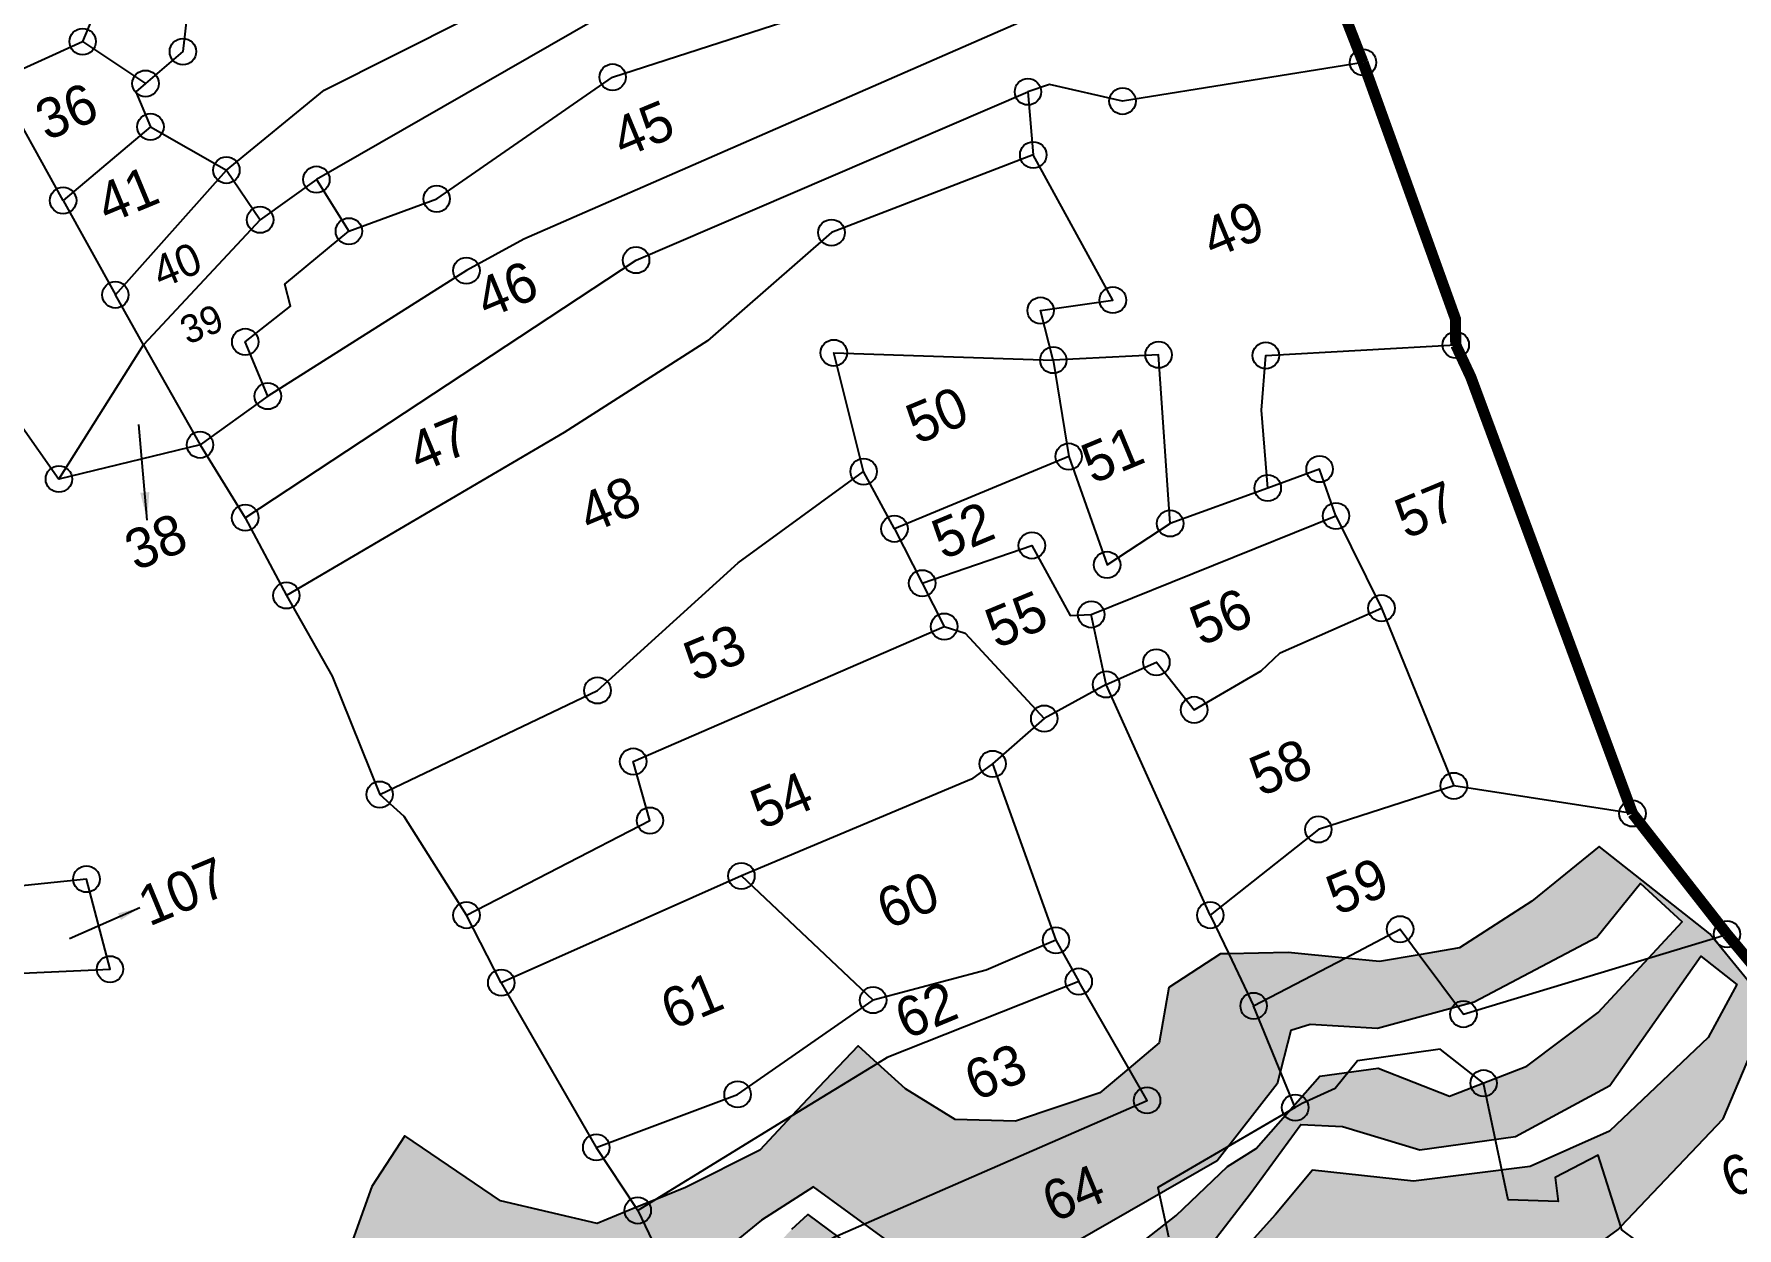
# Model space of a CAD drawing. Header units: metres. Extents: x 305825 to 307513, y 1943141 to 1944871.
# Drawn here: x 306760.6 to 307120.9, y 1943626.5 to 1943879 of the extents above; entities that cross this region are included whole.
import ezdxf

# ---------------------------------------------------------------- set-up
doc = ezdxf.new("R2010")
doc.units = ezdxf.units.M
for name, color, linetype in [('OFF', 1, 'Continuous'), ('POLY_HATCH', 12, 'Continuous'), ('POLY_PARCEL', 6, 'Continuous'), ('SYM_ARROW', 1, 'Continuous'), ('SYM_STONE', 1, 'Continuous'), ('TEXT_PARCEL', 7, 'Continuous'), ('V_BOUND_LINE', 7, 'Continuous')]:
    doc.layers.add(name, color=color, linetype=linetype)
doc.styles.add('TEXT_MAP', font='')
doc.styles.get('TEXT_MAP').set_extended_font_data('Kruti Dev 050')
doc.dimstyles.get("Standard").update_dxf_attribs({"dimtxt": 0.18, "dimasz": 0.18, "dimexe": 0.18, "dimexo": 0.0625, "dimgap": 0.09, "dimtad": 0, "dimtih": 1, "dimtoh": 1, "dimdec": 4, "dimzin": 0, "dimdsep": 46, "dimtxsty": 'Standard', "dimcen": 0.09, "dimadec": 0, "dimazin": 0, "dimtfac": 1, "dimtdec": 4, "dimtofl": 0, "dimtmove": 0, "dimatfit": 3, "dimfxl": 1, "dimtolj": 1, "dimtzin": 0, "dimarcsym": 0})
pattern_1 = [(22.5287, (306362.4003, 1942602.866), (3.172984, 7.67113), [5.87001, -5.87001]), (112.5287, (306367.8224, 1942605.1154), (-7.67113, 3.172984), [5.87001, -5.87001])]

# ---------------------------------------------------------------- blocks, each defined once
blk = doc.blocks.new('STONE')
blk.add_circle((0, 0), 0.851)
blk = doc.blocks.new('TEXTARROW')
blk.add_leader([(0.04, -0.01), (8.68, -0.01)], dimstyle='Standard', override={"dimtxt": 2.5, "dimasz": 2.5, "dimexe": 1.25, "dimexo": 0.625, "dimgap": 0.625, "dimtad": 1, "dimtih": 0, "dimtoh": 0, "dimzin": 8, "dimcen": 2.5, "dimtofl": 1})

msp = doc.modelspace()

# ---------------------------------------------------------------- hatches: boundary and pattern name
at = {"layer": 'POLY_HATCH'}
h = msp.add_hatch(dxfattribs=at)
h.set_pattern_fill('ZIGZAG', color=256, scale=46.960092, angle=22.5287, style=0)
h.set_pattern_definition(pattern_1)
h.paths.add_polyline_path([(306547.58, 1943652.1), (306558.62, 1943662.33), (306563.35, 1943666.72), (306566.29, 1943684.26), (306555.85, 1943692.89), (306556.12, 1943715.42), (306559.85, 1943725.35), (306562.58, 1943732.59), (306582.51, 1943752.6), (306602.06, 1943772.22), (306602.45, 1943772.61), (306605.16, 1943773.34), (306632.53, 1943780.67), (306654.68, 1943774.76), (306658.81, 1943776.93), (306658.06, 1943798.56), (306634.02, 1943806.17), (306613.1, 1943805.01), (306609.71, 1943814.59), (306586.2, 1943814.09), (306566.24, 1943799.45), (306550.26, 1943776.63), (306546.72, 1943774.01), (306539.62, 1943778.58), (306521.84, 1943764.26), (306511.61, 1943741.52), (306510.71, 1943718.59), (306513.67, 1943696.11), (306521.58, 1943682.62), (306513.47, 1943672.89), (306510.22, 1943667.1), (306509.99, 1943654.04), (306490.74, 1943638.28), (306476.13, 1943631.8), (306474.88, 1943631.24), (306471.1, 1943617.11), (306468.95, 1943609.11), (306470.59, 1943584.93), (306474.26, 1943560.98), (306479.19, 1943552.66), (306486.96, 1943539.56), (306501.5, 1943535.06), (306523.94, 1943551.24), (306553.19, 1943542.17), (306559.7, 1943543.81), (306578.48, 1943548.54), (306582.85, 1943539.84), (306560.92, 1943530.38), (306554.24, 1943527.51), (306534.57, 1943523.77), (306534.61, 1943521.29), (306534.71, 1943514.22), (306548.22, 1943513.15), (306554.76, 1943512.63), (306562.04, 1943518), (306568.43, 1943522.72), (306570.06, 1943507.38), (306592.13, 1943495.03), (306615.42, 1943489.29), (306630.54, 1943488.04), (306640.87, 1943487.19), (306671.35, 1943497.23), (306692.61, 1943507.43), (306697.01, 1943515), (306697.86, 1943516.47), (306713.46, 1943510.89), (306731.41, 1943513.61), (306733.35, 1943513.49), (306749.09, 1943512.55), (306759.22, 1943517.21), (306764.17, 1943524.36), (306766.19, 1943527.27), (306772.94, 1943537.85), (306785.72, 1943544.22), (306795.31, 1943545), (306799.93, 1943537.91), (306811.01, 1943537.49), (306818.56, 1943537.2), (306821.8, 1943537.07), (306840.64, 1943539.85), (306852.22, 1943554.26), (306861.25, 1943566.7), (306872.58, 1943554.48), (306893.02, 1943551.21), (306909.41, 1943553.28), (306916.68, 1943564.07), (306921.76, 1943566.91), (306934.91, 1943574.23), (306935.4, 1943587.39), (306945.87, 1943580.91), (306958.08, 1943573.93), (306971.13, 1943571.25), (306972.59, 1943570.95), (306997.89, 1943580.98), (306999.2, 1943582.49), (307015.15, 1943600.8), (307019.31, 1943606.57), (307025.32, 1943614.93), (307040.81, 1943600.77), (307042.71, 1943601.09), (307057.5, 1943603.58), (307073.16, 1943609.61), (307082.67, 1943616.57), (307095.76, 1943626.16), (307096.34, 1943626.76), (307117.96, 1943649.55), (307127.9, 1943673.04), (307115.92, 1943687.73), (307115.17, 1943688.65), (307091.77, 1943707.16), (307077.49, 1943695.6), (307062.19, 1943685.74), (307053.64, 1943684.27), (307045.24, 1943682.83), (307037.97, 1943683.55), (307025.97, 1943684.75), (307013.36, 1943684.47), (307011.6, 1943684.43), (307000.67, 1943677.3), (306998.64, 1943665.64), (306992.19, 1943660.22), (306986.08, 1943655.08), (306968.27, 1943649.07), (306955.46, 1943649.4), (306944.99, 1943655.89), (306939.06, 1943661.26), (306934.96, 1943664.99), (306926.56, 1943656.17), (306920.92, 1943650.15), (306914.18, 1943642.95), (306898.39, 1943635.03), (306891.99, 1943632.43), (306887.91, 1943630.77), (306879.71, 1943627.44), (306859.26, 1943632.22), (306839.06, 1943645.96), (306832.05, 1943635.27), (306826.61, 1943620.05), (306809.77, 1943611.69), (306788.51, 1943610.35), (306773.8, 1943616.77), (306770.42, 1943618.25), (306762.7, 1943601.17), (306753.97, 1943585.8), (306729.74, 1943569.5), (306704.12, 1943569.09), (306692.23, 1943579.5), (306683.03, 1943587.57), (306679.43, 1943590.72), (306664.86, 1943578.69), (306659.76, 1943574.48), (306638.22, 1943569.36), (306621.17, 1943571.71), (306618.63, 1943572.06), (306606.8, 1943582.56), (306601.67, 1943593.09), (306588.81, 1943589.13), (306585.52, 1943573.88), (306575.79, 1943562.38), (306558.44, 1943557.07), (306554.8, 1943555.96), (306547.81, 1943559.92), (306549.18, 1943564.19), (306557.97, 1943591.74), (306543.21, 1943601.93), (306537.78, 1943618.64), (306537.14, 1943620.61), (306538, 1943633.63)])
h.paths.add_polyline_path([(306538.05, 1943674.99), (306531.24, 1943680.26), (306527.64, 1943714.04), (306538.29, 1943742.75), (306558.3, 1943768.4), (306577.24, 1943785.51), (306594.34, 1943790.29), (306617.69, 1943795.35), (306633.42, 1943790.89), (306616.69, 1943787.99), (306588.03, 1943779), (306563.55, 1943761.32), (306546.65, 1943732.34), (306539.41, 1943701), (306543.27, 1943677.74)], flags=16)
h.paths.add_polyline_path([(306526.28, 1943640.3), (306523.4, 1943624.35), (306528.54, 1943604.34), (306535.1, 1943585.98), (306548.01, 1943573.94), (306545.22, 1943565.4), (306538.97, 1943566.5), (306524.2, 1943583.03), (306517.23, 1943604.92), (306520.62, 1943637.42)], flags=16)
h.paths.add_polyline_path([(306498.07, 1943618.05), (306498.6, 1943597.72), (306505.12, 1943575.65), (306518.27, 1943557.91), (306517.89, 1943552.48), (306511.36, 1943546.61), (306507.47, 1943547.11), (306499.59, 1943562.29), (306490.7, 1943578.63), (306487.96, 1943595.41), (306493.62, 1943619.9)], flags=16)
h.paths.add_polyline_path([(306588.15, 1943582.12), (306593.36, 1943581.76), (306602.18, 1943570.66), (306618.1, 1943558.71), (306635.47, 1943552.43), (306648.02, 1943554.68), (306667.21, 1943559.27), (306675.13, 1943567.61), (306681.92, 1943562.42), (306694.14, 1943557.37), (306716.1, 1943554.25), (306724.64, 1943554), (306741.41, 1943558.84), (306763.34, 1943575.1), (306770.96, 1943584.17), (306777.75, 1943596.26), (306784.2, 1943595.98), (306802.08, 1943594.55), (306819.08, 1943600.33), (306833.72, 1943609.78), (306840.72, 1943622.38), (306846.44, 1943621.8), (306857.58, 1943616.3), (306873.9, 1943612.53), (306891.1, 1943613.77), (306899.69, 1943616.06), (306914.51, 1943628.11), (306925.49, 1943635.2), (306940.6, 1943624.18), (306962.61, 1943616.87), (306973.79, 1943619.4), (307010.92, 1943640.7), (307023.59, 1943656.92), (307026.49, 1943668.24), (307030.6, 1943669.52), (307044.86, 1943668.69), (307065.33, 1943674.23), (307091.27, 1943687.94), (307100.46, 1943699.34), (307109.31, 1943691.21), (307091.54, 1943672.03), (307076.42, 1943660.7), (307060.08, 1943654.35), (307044.96, 1943660.3), (307032.61, 1943658.55), (307019.14, 1943643.26), (307013.11, 1943639.5), (307002.24, 1943629.09), (306990.78, 1943620.12), (306961.97, 1943610.28), (306939.3, 1943618.16), (306924.3, 1943629.31), (306920.94, 1943626.23), (306907.17, 1943611.66), (306893.07, 1943604.97), (306878.33, 1943603.91), (306859.35, 1943612.06), (306848.42, 1943618.07), (306840.31, 1943607.12), (306829.75, 1943595.99), (306815.08, 1943588.64), (306791.86, 1943588.71), (306780.02, 1943586.75), (306765.76, 1943570.29), (306744.67, 1943555.25), (306729.17, 1943550.93), (306710.14, 1943545.98), (306693.28, 1943552.06), (306679.45, 1943558.97), (306672.93, 1943553.32), (306662.37, 1943542.19), (306646.03, 1943535.84), (306622.33, 1943534.01), (306600.79, 1943538.15), (306592.09, 1943550.99), (306591.31, 1943567.1), (306586.45, 1943572.99)], flags=16)
h.paths.add_polyline_path([(306585.95, 1943535.19), (306598.64, 1943520.58), (306622.98, 1943518.44), (306645.23, 1943522.57), (306657.87, 1943525.27), (306669.77, 1943532.24), (306679.53, 1943541.9), (306693.72, 1943539.63), (306713.02, 1943534.89), (306734.12, 1943540.58), (306747.6, 1943546.18), (306774.87, 1943561.57), (306785.47, 1943574.12), (306799.24, 1943572.15), (306818.8, 1943574.15), (306837, 1943580.68), (306847.6, 1943593.23), (306854.49, 1943601.19), (306862.45, 1943594.3), (306873.92, 1943586.31), (306889.86, 1943584.77), (306905.26, 1943590.65), (306919.81, 1943602.29), (306926.3, 1943607.53), (306949.42, 1943597.16), (306972.93, 1943598.25), (306989.71, 1943605.72), (307002.98, 1943614.29), (307017.87, 1943633.71), (307028.62, 1943648.37), (307037.45, 1943647.95), (307053.78, 1943643), (307074.04, 1943645.8), (307094.01, 1943656.63), (307113.26, 1943683.99), (307120.86, 1943677.96), (307114.79, 1943666.78), (307093.96, 1943646.93), (307077.18, 1943639.45), (307052.47, 1943636.34), (307031.1, 1943638.69), (307023.26, 1943629.32), (307001.96, 1943605.7), (306989.8, 1943592), (306977.11, 1943585.71), (306967.83, 1943585.94), (306947.09, 1943594.16), (306932.61, 1943598.35), (306929.16, 1943589.87), (306917.15, 1943578.26), (306909.28, 1943571.42), (306892.25, 1943569.46), (306873.9, 1943575.61), (306861.05, 1943582), (306858.59, 1943589.14), (306854.75, 1943588.57), (306842.85, 1943575.47), (306823.1, 1943567.79), (306802.62, 1943561.84), (306782.61, 1943553.54), (306757.8, 1943537.14), (306745.65, 1943526.49), (306732.2, 1943524.48), (306712.76, 1943527.11), (306701.14, 1943533), (306693.42, 1943534.39), (306685.48, 1943526.5), (306668.07, 1943513.17), (306653.46, 1943506.6), (306640.48, 1943502.23), (306628.09, 1943500.15), (306606.33, 1943505.91), (306589.89, 1943512.34), (306579.7, 1943523.4), (306577.36, 1943530.1)], flags=16)
h = msp.add_hatch(dxfattribs=at)
h.set_pattern_fill('ZIGZAG', color=256, scale=46.960092, angle=22.5287, style=0)
h.set_pattern_definition(pattern_1)
h.paths.add_polyline_path([(306547.58, 1943652.1), (306558.62, 1943662.33), (306563.35, 1943666.72), (306566.29, 1943684.26), (306555.85, 1943692.89), (306556.12, 1943715.42), (306559.85, 1943725.35), (306562.58, 1943732.59), (306582.51, 1943752.6), (306602.06, 1943772.22), (306602.45, 1943772.61), (306605.16, 1943773.34), (306632.53, 1943780.67), (306654.68, 1943774.76), (306658.81, 1943776.93), (306658.06, 1943798.56), (306634.02, 1943806.17), (306613.1, 1943805.01), (306609.71, 1943814.59), (306586.2, 1943814.09), (306566.24, 1943799.45), (306550.26, 1943776.63), (306546.72, 1943774.01), (306539.62, 1943778.58), (306521.84, 1943764.26), (306511.61, 1943741.52), (306510.71, 1943718.59), (306513.67, 1943696.11), (306521.58, 1943682.62), (306513.47, 1943672.89), (306510.22, 1943667.1), (306509.99, 1943654.04), (306490.74, 1943638.28), (306476.13, 1943631.8), (306474.88, 1943631.24), (306471.1, 1943617.11), (306468.95, 1943609.11), (306470.59, 1943584.93), (306474.26, 1943560.98), (306479.19, 1943552.66), (306486.96, 1943539.56), (306501.5, 1943535.06), (306523.94, 1943551.24), (306553.19, 1943542.17), (306559.7, 1943543.81), (306578.48, 1943548.54), (306582.85, 1943539.84), (306560.92, 1943530.38), (306554.24, 1943527.51), (306534.57, 1943523.77), (306534.61, 1943521.29), (306534.71, 1943514.22), (306548.22, 1943513.15), (306554.76, 1943512.63), (306562.04, 1943518), (306568.43, 1943522.72), (306570.06, 1943507.38), (306592.13, 1943495.03), (306615.42, 1943489.29), (306630.54, 1943488.04), (306640.87, 1943487.19), (306671.35, 1943497.23), (306692.61, 1943507.43), (306697.01, 1943515), (306697.86, 1943516.47), (306713.46, 1943510.89), (306731.41, 1943513.61), (306733.35, 1943513.49), (306749.09, 1943512.55), (306759.22, 1943517.21), (306764.17, 1943524.36), (306766.19, 1943527.27), (306772.94, 1943537.85), (306785.72, 1943544.22), (306795.31, 1943545), (306799.93, 1943537.91), (306811.01, 1943537.49), (306818.56, 1943537.2), (306821.8, 1943537.07), (306840.64, 1943539.85), (306852.22, 1943554.26), (306861.25, 1943566.7), (306872.58, 1943554.48), (306893.02, 1943551.21), (306909.41, 1943553.28), (306916.68, 1943564.07), (306921.76, 1943566.91), (306934.91, 1943574.23), (306935.4, 1943587.39), (306945.87, 1943580.91), (306958.08, 1943573.93), (306971.13, 1943571.25), (306972.59, 1943570.95), (306997.89, 1943580.98), (306999.2, 1943582.49), (307015.15, 1943600.8), (307019.31, 1943606.57), (307025.32, 1943614.93), (307040.81, 1943600.77), (307042.71, 1943601.09), (307057.5, 1943603.58), (307073.16, 1943609.61), (307082.67, 1943616.57), (307095.76, 1943626.16), (307096.34, 1943626.76), (307117.96, 1943649.55), (307127.9, 1943673.04), (307115.92, 1943687.73), (307115.17, 1943688.65), (307091.77, 1943707.16), (307077.49, 1943695.6), (307062.19, 1943685.74), (307053.64, 1943684.27), (307045.24, 1943682.83), (307037.97, 1943683.55), (307025.97, 1943684.75), (307013.36, 1943684.47), (307011.6, 1943684.43), (307000.67, 1943677.3), (306998.64, 1943665.64), (306992.19, 1943660.22), (306986.08, 1943655.08), (306968.27, 1943649.07), (306955.46, 1943649.4), (306944.99, 1943655.89), (306939.06, 1943661.26), (306934.96, 1943664.99), (306926.56, 1943656.17), (306920.92, 1943650.15), (306914.18, 1943642.95), (306898.39, 1943635.03), (306891.99, 1943632.43), (306887.91, 1943630.77), (306879.71, 1943627.44), (306859.26, 1943632.22), (306839.06, 1943645.96), (306832.05, 1943635.27), (306826.61, 1943620.05), (306809.77, 1943611.69), (306788.51, 1943610.35), (306773.8, 1943616.77), (306770.42, 1943618.25), (306762.7, 1943601.17), (306753.97, 1943585.8), (306729.74, 1943569.5), (306704.12, 1943569.09), (306692.23, 1943579.5), (306683.03, 1943587.57), (306679.43, 1943590.72), (306664.86, 1943578.69), (306659.76, 1943574.48), (306638.22, 1943569.36), (306621.17, 1943571.71), (306618.63, 1943572.06), (306606.8, 1943582.56), (306601.67, 1943593.09), (306588.81, 1943589.13), (306585.52, 1943573.88), (306575.79, 1943562.38), (306558.44, 1943557.07), (306554.8, 1943555.96), (306547.81, 1943559.92), (306549.18, 1943564.19), (306557.97, 1943591.74), (306543.21, 1943601.93), (306537.78, 1943618.64), (306537.14, 1943620.61), (306538, 1943633.63)])
h.paths.add_polyline_path([(306538.05, 1943674.99), (306531.24, 1943680.26), (306527.64, 1943714.04), (306538.29, 1943742.75), (306558.3, 1943768.4), (306577.24, 1943785.51), (306594.34, 1943790.29), (306617.69, 1943795.35), (306633.42, 1943790.89), (306616.69, 1943787.99), (306588.03, 1943779), (306563.55, 1943761.32), (306546.65, 1943732.34), (306539.41, 1943701), (306543.27, 1943677.74)], flags=16)
h.paths.add_polyline_path([(306526.28, 1943640.3), (306523.4, 1943624.35), (306528.54, 1943604.34), (306535.1, 1943585.98), (306548.01, 1943573.94), (306545.22, 1943565.4), (306538.97, 1943566.5), (306524.2, 1943583.03), (306517.23, 1943604.92), (306520.62, 1943637.42)], flags=16)
h.paths.add_polyline_path([(306498.07, 1943618.05), (306498.6, 1943597.72), (306505.12, 1943575.65), (306518.27, 1943557.91), (306517.89, 1943552.48), (306511.36, 1943546.61), (306507.47, 1943547.11), (306499.59, 1943562.29), (306490.7, 1943578.63), (306487.96, 1943595.41), (306493.62, 1943619.9)], flags=16)
h.paths.add_polyline_path([(306588.15, 1943582.12), (306593.36, 1943581.76), (306602.18, 1943570.66), (306618.1, 1943558.71), (306635.47, 1943552.43), (306648.02, 1943554.68), (306667.21, 1943559.27), (306675.13, 1943567.61), (306681.92, 1943562.42), (306694.14, 1943557.37), (306716.1, 1943554.25), (306724.64, 1943554), (306741.41, 1943558.84), (306763.34, 1943575.1), (306770.96, 1943584.17), (306777.75, 1943596.26), (306784.2, 1943595.98), (306802.08, 1943594.55), (306819.08, 1943600.33), (306833.72, 1943609.78), (306840.72, 1943622.38), (306846.44, 1943621.8), (306857.58, 1943616.3), (306873.9, 1943612.53), (306891.1, 1943613.77), (306899.69, 1943616.06), (306914.51, 1943628.11), (306925.49, 1943635.2), (306940.6, 1943624.18), (306962.61, 1943616.87), (306973.79, 1943619.4), (307010.92, 1943640.7), (307023.59, 1943656.92), (307026.49, 1943668.24), (307030.6, 1943669.52), (307044.86, 1943668.69), (307065.33, 1943674.23), (307091.27, 1943687.94), (307100.46, 1943699.34), (307109.31, 1943691.21), (307091.54, 1943672.03), (307076.42, 1943660.7), (307060.08, 1943654.35), (307044.96, 1943660.3), (307032.61, 1943658.55), (307019.14, 1943643.26), (307013.11, 1943639.5), (307002.24, 1943629.09), (306990.78, 1943620.12), (306961.97, 1943610.28), (306939.3, 1943618.16), (306924.3, 1943629.31), (306920.94, 1943626.23), (306907.17, 1943611.66), (306893.07, 1943604.97), (306878.33, 1943603.91), (306859.35, 1943612.06), (306848.42, 1943618.07), (306840.31, 1943607.12), (306829.75, 1943595.99), (306815.08, 1943588.64), (306791.86, 1943588.71), (306780.02, 1943586.75), (306765.76, 1943570.29), (306744.67, 1943555.25), (306729.17, 1943550.93), (306710.14, 1943545.98), (306693.28, 1943552.06), (306679.45, 1943558.97), (306672.93, 1943553.32), (306662.37, 1943542.19), (306646.03, 1943535.84), (306622.33, 1943534.01), (306600.79, 1943538.15), (306592.09, 1943550.99), (306591.31, 1943567.1), (306586.45, 1943572.99)], flags=16)
h.paths.add_polyline_path([(306585.95, 1943535.19), (306598.64, 1943520.58), (306622.98, 1943518.44), (306645.23, 1943522.57), (306657.87, 1943525.27), (306669.77, 1943532.24), (306679.53, 1943541.9), (306693.72, 1943539.63), (306713.02, 1943534.89), (306734.12, 1943540.58), (306747.6, 1943546.18), (306774.87, 1943561.57), (306785.47, 1943574.12), (306799.24, 1943572.15), (306818.8, 1943574.15), (306837, 1943580.68), (306847.6, 1943593.23), (306854.49, 1943601.19), (306862.45, 1943594.3), (306873.92, 1943586.31), (306889.86, 1943584.77), (306905.26, 1943590.65), (306919.81, 1943602.29), (306926.3, 1943607.53), (306949.42, 1943597.16), (306972.93, 1943598.25), (306989.71, 1943605.72), (307002.98, 1943614.29), (307017.87, 1943633.71), (307028.62, 1943648.37), (307037.45, 1943647.95), (307053.78, 1943643), (307074.04, 1943645.8), (307094.01, 1943656.63), (307113.26, 1943683.99), (307120.86, 1943677.96), (307114.79, 1943666.78), (307093.96, 1943646.93), (307077.18, 1943639.45), (307052.47, 1943636.34), (307031.1, 1943638.69), (307023.26, 1943629.32), (307001.96, 1943605.7), (306989.8, 1943592), (306977.11, 1943585.71), (306967.83, 1943585.94), (306947.09, 1943594.16), (306932.61, 1943598.35), (306929.16, 1943589.87), (306917.15, 1943578.26), (306909.28, 1943571.42), (306892.25, 1943569.46), (306873.9, 1943575.61), (306861.05, 1943582), (306858.59, 1943589.14), (306854.75, 1943588.57), (306842.85, 1943575.47), (306823.1, 1943567.79), (306802.62, 1943561.84), (306782.61, 1943553.54), (306757.8, 1943537.14), (306745.65, 1943526.49), (306732.2, 1943524.48), (306712.76, 1943527.11), (306701.14, 1943533), (306693.42, 1943534.39), (306685.48, 1943526.5), (306668.07, 1943513.17), (306653.46, 1943506.6), (306640.48, 1943502.23), (306628.09, 1943500.15), (306606.33, 1943505.91), (306589.89, 1943512.34), (306579.7, 1943523.4), (306577.36, 1943530.1)], flags=16)

# ---------------------------------------------------------------- linework, layer by layer
at = {"layer": 'OFF'}
for points in [[(307009.46, 1943692.64), (307013.36, 1943684.47)], [(307009.46, 1943692.64), (307013.36, 1943684.47)], [(307013.36, 1943684.47), (307018.63, 1943673.43)], [(307013.36, 1943684.47), (307018.63, 1943673.43)]]:
    msp.add_lwpolyline(points, dxfattribs=at)
at = {"layer": 'POLY_HATCH'}
for points in [[(307115.92, 1943687.73), (307115.17, 1943688.65), (307091.77, 1943707.16), (307077.49, 1943695.6), (307062.19, 1943685.74), (307053.64, 1943684.27)], [(307115.92, 1943687.73), (307115.17, 1943688.65), (307091.77, 1943707.16), (307077.49, 1943695.6), (307062.19, 1943685.74), (307053.64, 1943684.27)], [(306990.78, 1943620.12), (307002.24, 1943629.09), (307013.11, 1943639.5), (307019.14, 1943643.26), (307032.61, 1943658.55), (307044.96, 1943660.3), (307060.08, 1943654.35), (307076.42, 1943660.7), (307091.54, 1943672.03), (307109.31, 1943691.21), (307100.46, 1943699.34), (307091.27, 1943687.94), (307065.33, 1943674.23), (307044.86, 1943668.69), (307030.6, 1943669.52), (307026.49, 1943668.24), (307023.59, 1943656.92), (307010.92, 1943640.7), (306973.79, 1943619.4)], [(306990.78, 1943620.12), (307002.24, 1943629.09), (307013.11, 1943639.5), (307019.14, 1943643.26), (307032.61, 1943658.55), (307044.96, 1943660.3), (307060.08, 1943654.35), (307076.42, 1943660.7), (307091.54, 1943672.03), (307109.31, 1943691.21), (307100.46, 1943699.34), (307091.27, 1943687.94), (307065.33, 1943674.23), (307044.86, 1943668.69), (307030.6, 1943669.52), (307026.49, 1943668.24), (307023.59, 1943656.92), (307010.92, 1943640.7), (306973.79, 1943619.4)], [(307096.34, 1943626.76), (307117.96, 1943649.55), (307127.9, 1943673.04), (307115.92, 1943687.73)], [(307096.34, 1943626.76), (307117.96, 1943649.55), (307127.9, 1943673.04), (307115.92, 1943687.73)], [(307013.36, 1943684.47), (307011.6, 1943684.43), (307000.67, 1943677.3), (306998.64, 1943665.64), (306992.19, 1943660.22)], [(307013.36, 1943684.47), (307011.6, 1943684.43), (307000.67, 1943677.3), (306998.64, 1943665.64), (306992.19, 1943660.22)], [(307002.98, 1943614.29), (307017.87, 1943633.71), (307028.62, 1943648.37), (307037.45, 1943647.95), (307053.78, 1943643), (307074.04, 1943645.8), (307094.01, 1943656.63), (307113.26, 1943683.99), (307120.86, 1943677.96), (307114.79, 1943666.78), (307093.96, 1943646.93), (307077.18, 1943639.45), (307052.47, 1943636.34), (307031.1, 1943638.69), (307023.26, 1943629.32), (307001.96, 1943605.7)], [(307002.98, 1943614.29), (307017.87, 1943633.71), (307028.62, 1943648.37), (307037.45, 1943647.95), (307053.78, 1943643), (307074.04, 1943645.8), (307094.01, 1943656.63), (307113.26, 1943683.99), (307120.86, 1943677.96), (307114.79, 1943666.78), (307093.96, 1943646.93), (307077.18, 1943639.45), (307052.47, 1943636.34), (307031.1, 1943638.69), (307023.26, 1943629.32), (307001.96, 1943605.7)], [(307037.97, 1943683.55), (307025.97, 1943684.75), (307013.36, 1943684.47)], [(307037.97, 1943683.55), (307025.97, 1943684.75), (307013.36, 1943684.47)], [(307053.64, 1943684.27), (307045.24, 1943682.83), (307037.97, 1943683.55)], [(307053.64, 1943684.27), (307045.24, 1943682.83), (307037.97, 1943683.55)], [(306939.06, 1943661.26), (306934.96, 1943664.99), (306926.56, 1943656.17), (306920.92, 1943650.15)], [(306939.06, 1943661.26), (306934.96, 1943664.99), (306926.56, 1943656.17), (306920.92, 1943650.15)], [(306992.19, 1943660.22), (306986.08, 1943655.08), (306968.27, 1943649.07), (306955.46, 1943649.4), (306944.99, 1943655.89), (306939.06, 1943661.26)], [(306992.19, 1943660.22), (306986.08, 1943655.08), (306968.27, 1943649.07), (306955.46, 1943649.4), (306944.99, 1943655.89), (306939.06, 1943661.26)], [(306920.92, 1943650.15), (306914.18, 1943642.95), (306898.39, 1943635.03), (306891.99, 1943632.43)], [(306920.92, 1943650.15), (306914.18, 1943642.95), (306898.39, 1943635.03), (306891.99, 1943632.43)], [(306887.91, 1943630.77), (306879.71, 1943627.44), (306859.26, 1943632.22), (306839.06, 1943645.96), (306832.05, 1943635.27), (306826.61, 1943620.05), (306809.77, 1943611.69), (306788.51, 1943610.35), (306773.8, 1943616.77)], [(306887.91, 1943630.77), (306879.71, 1943627.44), (306859.26, 1943632.22), (306839.06, 1943645.96), (306832.05, 1943635.27), (306826.61, 1943620.05), (306809.77, 1943611.69), (306788.51, 1943610.35), (306773.8, 1943616.77)], [(306940.6, 1943624.18), (306925.49, 1943635.2), (306914.51, 1943628.11), (306899.69, 1943616.06)], [(306940.6, 1943624.18), (306925.49, 1943635.2), (306914.51, 1943628.11), (306899.69, 1943616.06)], [(306891.99, 1943632.43), (306887.91, 1943630.77)], [(306891.99, 1943632.43), (306887.91, 1943630.77)], [(306920.94, 1943626.23), (306924.3, 1943629.31), (306939.3, 1943618.16)], [(306920.94, 1943626.23), (306924.3, 1943629.31), (306939.3, 1943618.16)], [(307082.67, 1943616.57), (307095.76, 1943626.16), (307096.34, 1943626.76)], [(307082.67, 1943616.57), (307095.76, 1943626.16), (307096.34, 1943626.76)]]:
    msp.add_lwpolyline(points, dxfattribs=at)
at = {"layer": 'POLY_PARCEL'}
for points in [[(306801.28, 1943850.23), (306821.99, 1943867.13), (306988.07, 1943950.65), (306978.9, 1943967.03)], [(306801.28, 1943850.23), (306821.99, 1943867.13), (306988.07, 1943950.65), (306978.9, 1943967.03)], [(307019.46, 1943935.96), (306916.51, 1943905.54), (306914.65, 1943902.4), (306820.32, 1943848.24)], [(307019.46, 1943935.96), (306916.51, 1943905.54), (306914.65, 1943902.4), (306820.32, 1943848.24)], [(306827.2, 1943837.3), (306845.77, 1943844.16), (306883, 1943869.89), (307025.61, 1943915.98)], [(306827.2, 1943837.3), (306845.77, 1943844.16), (306883, 1943869.89), (307025.61, 1943915.98)], [(307028.34, 1943907.41), (306864.19, 1943835.61), (306852.07, 1943828.97), (306810.03, 1943802.43)], [(307028.34, 1943907.41), (306864.19, 1943835.61), (306852.07, 1943828.97), (306810.03, 1943802.43)], [(306770.5, 1943897.91), (306774.91, 1943887.27), (306770.86, 1943877.41)], [(306770.5, 1943897.91), (306774.91, 1943887.27), (306770.86, 1943877.41)], [(306806.99, 1943893.74), (306793.36, 1943886.5), (306792.08, 1943875.29), (306784.16, 1943868.54)], [(306806.99, 1943893.74), (306793.36, 1943886.5), (306792.08, 1943875.29), (306784.16, 1943868.54)], [(306752.63, 1943869.21), (306770.86, 1943877.41)], [(306752.63, 1943869.21), (306770.86, 1943877.41)], [(306770.86, 1943877.41), (306784.16, 1943868.54)], [(306770.86, 1943877.41), (306784.16, 1943868.54)], [(307041.78, 1943873.03), (306990.89, 1943864.83), (306975.45, 1943868.35), (306970.88, 1943866.81)], [(307041.78, 1943873.03), (306990.89, 1943864.83), (306975.45, 1943868.35), (306970.88, 1943866.81)], [(306766.73, 1943843.81), (306752.63, 1943869.21)], [(306766.73, 1943843.81), (306752.63, 1943869.21)], [(306784.16, 1943868.54), (306782.13, 1943866.81), (306785.21, 1943859.39)], [(306784.16, 1943868.54), (306782.13, 1943866.81), (306785.21, 1943859.39)], [(306805.25, 1943776.71), (306887.96, 1943831.2), (306970.88, 1943866.81)], [(306805.25, 1943776.71), (306887.96, 1943831.2), (306970.88, 1943866.81)], [(306970.88, 1943866.81), (306972, 1943853.44)], [(306970.88, 1943866.81), (306972, 1943853.44)], [(306785.21, 1943859.39), (306766.73, 1943843.81)], [(306785.21, 1943859.39), (306766.73, 1943843.81)], [(306785.21, 1943859.39), (306801.28, 1943850.23)], [(306785.21, 1943859.39), (306801.28, 1943850.23)], [(306715.96, 1943855.87), (306765.83, 1943784.89)], [(306715.96, 1943855.87), (306765.83, 1943784.89)], [(306972, 1943853.44), (306929.31, 1943837.01), (306903.07, 1943814.12), (306872.77, 1943794.73), (306813.96, 1943760.27)], [(306972, 1943853.44), (306929.31, 1943837.01), (306903.07, 1943814.12), (306872.77, 1943794.73), (306813.96, 1943760.27)], [(306976.24, 1943810.05), (306973.56, 1943820.53), (306988.84, 1943822.75), (306972, 1943853.44)], [(306976.24, 1943810.05), (306973.56, 1943820.53), (306988.84, 1943822.75), (306972, 1943853.44)], [(306777.78, 1943823.86), (306801.28, 1943850.23)], [(306777.78, 1943823.86), (306801.28, 1943850.23)], [(306801.28, 1943850.23), (306808.41, 1943839.73)], [(306801.28, 1943850.23), (306808.41, 1943839.73)], [(306820.32, 1943848.24), (306808.41, 1943839.73)], [(306820.32, 1943848.24), (306808.41, 1943839.73)], [(306820.32, 1943848.24), (306827.2, 1943837.3)], [(306820.32, 1943848.24), (306827.2, 1943837.3)], [(306766.73, 1943843.81), (306777.78, 1943823.86)], [(306766.73, 1943843.81), (306777.78, 1943823.86)], [(306808.41, 1943839.73), (306783.75, 1943813.29)], [(306808.41, 1943839.73), (306783.75, 1943813.29)], [(306810.03, 1943802.43), (306805.27, 1943813.9), (306814.81, 1943821.43), (306813.67, 1943826.09), (306827.2, 1943837.3)], [(306810.03, 1943802.43), (306805.27, 1943813.9), (306814.81, 1943821.43), (306813.67, 1943826.09), (306827.2, 1943837.3)], [(306783.75, 1943813.29), (306777.78, 1943823.86)], [(306783.75, 1943813.29), (306777.78, 1943823.86)], [(306765.83, 1943784.89), (306783.75, 1943813.29)], [(306765.83, 1943784.89), (306783.75, 1943813.29)], [(306783.75, 1943813.29), (306795.69, 1943792.13)], [(306783.75, 1943813.29), (306795.69, 1943792.13)], [(306936.11, 1943786.45), (306929.8, 1943811.57), (306976.24, 1943810.05)], [(306936.11, 1943786.45), (306929.8, 1943811.57), (306976.24, 1943810.05)], [(307000.97, 1943775.5), (306998.52, 1943811.18), (306976.24, 1943810.05)], [(307000.97, 1943775.5), (306998.52, 1943811.18), (306976.24, 1943810.05)], [(307021.62, 1943782.99), (307020.29, 1943799.43), (307021.21, 1943811.02), (307061.4, 1943813.26)], [(307021.62, 1943782.99), (307020.29, 1943799.43), (307021.21, 1943811.02), (307061.4, 1943813.26)], [(306976.24, 1943810.05), (306979.5, 1943789.65)], [(306976.24, 1943810.05), (306979.5, 1943789.65)], [(306810.03, 1943802.43), (306795.69, 1943792.13)], [(306810.03, 1943802.43), (306795.69, 1943792.13)], [(306795.69, 1943792.13), (306765.83, 1943784.89)], [(306795.69, 1943792.13), (306765.83, 1943784.89)], [(306795.69, 1943792.13), (306805.25, 1943776.71)], [(306795.69, 1943792.13), (306805.25, 1943776.71)], [(306979.5, 1943789.65), (306942.63, 1943774.36)], [(306979.5, 1943789.65), (306942.63, 1943774.36)], [(306979.5, 1943789.65), (306987.63, 1943766.73), (307000.97, 1943775.5)], [(306979.5, 1943789.65), (306987.63, 1943766.73), (307000.97, 1943775.5)], [(306833.71, 1943718.14), (306879.8, 1943740.18), (306909.56, 1943767.13), (306936.11, 1943786.45)], [(306833.71, 1943718.14), (306879.8, 1943740.18), (306909.56, 1943767.13), (306936.11, 1943786.45)], [(306942.63, 1943774.36), (306936.11, 1943786.45)], [(306942.63, 1943774.36), (306936.11, 1943786.45)], [(307036.06, 1943777.07), (307032.59, 1943787), (307021.62, 1943782.99)], [(307036.06, 1943777.07), (307032.59, 1943787), (307021.62, 1943782.99)], [(307021.62, 1943782.99), (307000.97, 1943775.5)], [(307021.62, 1943782.99), (307000.97, 1943775.5)], [(306805.25, 1943776.71), (306813.96, 1943760.27)], [(306805.25, 1943776.71), (306813.96, 1943760.27)], [(306984.26, 1943756.24), (307036.06, 1943777.07)], [(306984.26, 1943756.24), (307036.06, 1943777.07)], [(307036.06, 1943777.07), (307045.69, 1943757.57)], [(307036.06, 1943777.07), (307045.69, 1943757.57)], [(306942.63, 1943774.36), (306948.5, 1943762.84)], [(306942.63, 1943774.36), (306948.5, 1943762.84)], [(306948.5, 1943762.84), (306971.71, 1943770.84), (306979.81, 1943756.01), (306984.26, 1943756.24)], [(306948.5, 1943762.84), (306971.71, 1943770.84), (306979.81, 1943756.01), (306984.26, 1943756.24)], [(306948.5, 1943762.84), (306953.16, 1943753.68)], [(306948.5, 1943762.84), (306953.16, 1943753.68)], [(306813.96, 1943760.27), (306823.65, 1943743.19), (306833.71, 1943718.14)], [(306813.96, 1943760.27), (306823.65, 1943743.19), (306833.71, 1943718.14)], [(306987.43, 1943741.44), (306998.06, 1943746.12), (307006.05, 1943736.06), (307020.2, 1943744.31), (307024.28, 1943748.11), (307045.69, 1943757.57)], [(306987.43, 1943741.44), (306998.06, 1943746.12), (307006.05, 1943736.06), (307020.2, 1943744.31), (307024.28, 1943748.11), (307045.69, 1943757.57)], [(307045.69, 1943757.57), (307060.99, 1943719.97)], [(307045.69, 1943757.57), (307060.99, 1943719.97)], [(306852.08, 1943692.64), (306890.9, 1943712.64), (306887.35, 1943725.13), (306953.16, 1943753.68)], [(306852.08, 1943692.64), (306890.9, 1943712.64), (306887.35, 1943725.13), (306953.16, 1943753.68)], [(306953.16, 1943753.68), (306957.62, 1943752.31), (306974.33, 1943734.22)], [(306953.16, 1943753.68), (306957.62, 1943752.31), (306974.33, 1943734.22)], [(306987.43, 1943741.44), (306984.26, 1943756.24)], [(306987.43, 1943741.44), (306984.26, 1943756.24)], [(306987.43, 1943741.44), (306974.33, 1943734.22)], [(306987.43, 1943741.44), (306974.33, 1943734.22)], [(307009.46, 1943692.64), (306987.43, 1943741.44)], [(307009.46, 1943692.64), (306987.43, 1943741.44)], [(306974.33, 1943734.22), (306963.41, 1943724.63)], [(306974.33, 1943734.22), (306963.41, 1943724.63)], [(306963.41, 1943724.63), (306958.96, 1943721.4), (306910.25, 1943700.92)], [(306963.41, 1943724.63), (306958.96, 1943721.4), (306910.25, 1943700.92)], [(306963.41, 1943724.63), (306976.81, 1943687.31)], [(306963.41, 1943724.63), (306976.81, 1943687.31)], [(306852.08, 1943692.64), (306838.89, 1943713.48), (306833.71, 1943718.14)], [(306852.08, 1943692.64), (306838.89, 1943713.48), (306833.71, 1943718.14)], [(307060.99, 1943719.97), (307032.33, 1943710.77), (307009.46, 1943692.64)], [(307060.99, 1943719.97), (307032.33, 1943710.77), (307009.46, 1943692.64)], [(307098.8, 1943714.15), (307060.99, 1943719.97)], [(307098.8, 1943714.15), (307060.99, 1943719.97)], [(306910.25, 1943700.92), (306859.43, 1943678.35)], [(306910.25, 1943700.92), (306859.43, 1943678.35)], [(306938.12, 1943674.67), (306910.25, 1943700.92)], [(306938.12, 1943674.67), (306910.25, 1943700.92)], [(306859.43, 1943678.35), (306852.08, 1943692.64)], [(306859.43, 1943678.35), (306852.08, 1943692.64)], [(307037.97, 1943683.55), (307049.63, 1943689.65), (307053.64, 1943684.27)], [(307037.97, 1943683.55), (307049.63, 1943689.65), (307053.64, 1943684.27)], [(307115.92, 1943687.73), (307118.8, 1943688.61)], [(307115.92, 1943687.73), (307118.8, 1943688.61)], [(306976.81, 1943687.31), (306962.01, 1943681), (306938.12, 1943674.67)], [(306976.81, 1943687.31), (306962.01, 1943681), (306938.12, 1943674.67)], [(306976.81, 1943687.31), (306981.62, 1943678.59)], [(306976.81, 1943687.31), (306981.62, 1943678.59)], [(307053.64, 1943684.27), (307063.03, 1943671.7), (307115.92, 1943687.73)], [(307053.64, 1943684.27), (307063.03, 1943671.7), (307115.92, 1943687.73)], [(307018.63, 1943673.43), (307037.97, 1943683.55)], [(307018.63, 1943673.43), (307037.97, 1943683.55)], [(306859.43, 1943678.35), (306879.53, 1943643.52)], [(306859.43, 1943678.35), (306879.53, 1943643.52)], [(306981.62, 1943678.59), (306941.08, 1943662.5), (306939.06, 1943661.26)], [(306981.62, 1943678.59), (306941.08, 1943662.5), (306939.06, 1943661.26)], [(306992.19, 1943660.22), (306981.62, 1943678.59)], [(306992.19, 1943660.22), (306981.62, 1943678.59)], [(306879.53, 1943643.52), (306909.44, 1943654.73), (306938.12, 1943674.67)], [(306879.53, 1943643.52), (306909.44, 1943654.73), (306938.12, 1943674.67)], [(307027.43, 1943651.92), (307018.63, 1943673.43)], [(307027.43, 1943651.92), (307018.63, 1943673.43)], [(307096.34, 1943626.76), (307091.51, 1943641.83), (307082.42, 1943637.17), (307083.05, 1943632.07), (307072.46, 1943632.44), (307067.3, 1943657.09), (307058.07, 1943664.28), (307040.62, 1943661.8), (307035.89, 1943655.97), (307028.88, 1943652.76), (307027.43, 1943651.92)], [(307096.34, 1943626.76), (307091.51, 1943641.83), (307082.42, 1943637.17), (307083.05, 1943632.07), (307072.46, 1943632.44), (307067.3, 1943657.09), (307058.07, 1943664.28), (307040.62, 1943661.8), (307035.89, 1943655.97), (307028.88, 1943652.76), (307027.43, 1943651.92)], [(306899.83, 1943606.09), (306930, 1943624.56), (306996.08, 1943653.46), (306992.19, 1943660.22)], [(306899.83, 1943606.09), (306930, 1943624.56), (306996.08, 1943653.46), (306992.19, 1943660.22)], [(306939.06, 1943661.26), (306920.92, 1943650.15)], [(306939.06, 1943661.26), (306920.92, 1943650.15)], [(306920.92, 1943650.15), (306891.99, 1943632.43)], [(306920.92, 1943650.15), (306891.99, 1943632.43)], [(307027.43, 1943651.92), (306998.38, 1943635.05), (307000.64, 1943624.57)], [(307027.43, 1943651.92), (306998.38, 1943635.05), (307000.64, 1943624.57)], [(306879.53, 1943643.52), (306887.91, 1943630.77)], [(306879.53, 1943643.52), (306887.91, 1943630.77)], [(306891.99, 1943632.43), (306888.31, 1943630.17)], [(306891.99, 1943632.43), (306888.31, 1943630.17)], [(306887.91, 1943630.77), (306888.31, 1943630.17)], [(306887.91, 1943630.77), (306888.31, 1943630.17)], [(306888.31, 1943630.17), (306899.83, 1943606.09)], [(306888.31, 1943630.17), (306899.83, 1943606.09)], [(307099.59, 1943623.83), (307096.56, 1943626.06), (307096.34, 1943626.76)], [(307099.59, 1943623.83), (307096.56, 1943626.06), (307096.34, 1943626.76)]]:
    msp.add_lwpolyline(points, dxfattribs=at)
msp.add_lwpolyline([(306753.88, 1943698.42), (306756.51, 1943680.32), (306776.65, 1943681.19), (306771.67, 1943700.27)], close=True, dxfattribs=at)
msp.add_lwpolyline([(306753.88, 1943698.42), (306756.51, 1943680.32), (306776.65, 1943681.19), (306771.67, 1943700.27)], close=True, dxfattribs=at)
at = {"layer": 'V_BOUND_LINE', "const_width": 2.35}
for points in [[(307028.34, 1943907.41), (307041.78, 1943873.03)], [(307028.34, 1943907.41), (307041.78, 1943873.03)], [(307041.78, 1943873.03), (307061.33, 1943818.78), (307061.4, 1943813.26)], [(307041.78, 1943873.03), (307061.33, 1943818.78), (307061.4, 1943813.26)], [(307061.4, 1943813.26), (307064.59, 1943806.44), (307098.8, 1943714.15)], [(307061.4, 1943813.26), (307064.59, 1943806.44), (307098.8, 1943714.15)], [(307098.8, 1943714.15), (307118.8, 1943688.61)], [(307098.8, 1943714.15), (307118.8, 1943688.61)], [(307118.8, 1943688.61), (307167.65, 1943629.9)], [(307118.8, 1943688.61), (307167.65, 1943629.9)]]:
    msp.add_lwpolyline(points, dxfattribs=at)

# ---------------------------------------------------------------- block references
at = {"layer": 'SYM_ARROW'}
for p, xscale, yscale, zscale, rotation in [((306784.5, 1943776.11), 2.348004579026227, 2.348004579026227, 2.348004579026227, 94.95309698784038), ((306784.5, 1943776.11), 2.348004579026227, 2.348004579026227, 2.348004579026227, 94.95309698784038), ((306783.02, 1943694.23), 1.878403663220981, 1.878403663220981, 1.878403663220981, 203.8845539209525), ((306783.02, 1943694.23), 1.878403663220981, 1.878403663220981, 1.878403663220981, 203.8845539209525)]:
    msp.add_blockref('TEXTARROW', p, dxfattribs=dict(at, xscale=xscale, yscale=yscale, zscale=zscale, rotation=rotation))
at = {"layer": 'SYM_STONE', "xscale": 3.287206410636717, "yscale": 3.287206410636717, "zscale": 3.287206410636717, "rotation": 22.52870539313591}
for p in [(306770.86, 1943877.41), (306770.86, 1943877.41), (306792.08, 1943875.29), (306792.08, 1943875.29), (307041.78, 1943873.03), (307041.78, 1943873.03), (306883, 1943869.89), (306883, 1943869.89), (306784.16, 1943868.54), (306784.16, 1943868.54), (306970.88, 1943866.81), (306970.88, 1943866.81), (306990.89, 1943864.83), (306990.89, 1943864.83), (306785.21, 1943859.39), (306785.21, 1943859.39), (306972, 1943853.44), (306972, 1943853.44), (306801.28, 1943850.23), (306801.28, 1943850.23), (306820.32, 1943848.24), (306820.32, 1943848.24), (306766.73, 1943843.81), (306766.73, 1943843.81), (306845.77, 1943844.16), (306845.77, 1943844.16), (306808.41, 1943839.73), (306808.41, 1943839.73), (306827.2, 1943837.3), (306827.2, 1943837.3), (306929.31, 1943837.01), (306929.31, 1943837.01), (306852.07, 1943828.97), (306852.07, 1943828.97), (306887.96, 1943831.2), (306887.96, 1943831.2), (306777.78, 1943823.86), (306777.78, 1943823.86), (306988.84, 1943822.75), (306988.84, 1943822.75), (306973.56, 1943820.53), (306973.56, 1943820.53), (306805.27, 1943813.9), (306805.27, 1943813.9), (306929.8, 1943811.57), (306929.8, 1943811.57), (306998.52, 1943811.18), (306998.52, 1943811.18), (307021.21, 1943811.02), (307021.21, 1943811.02), (307061.4, 1943813.26), (307061.4, 1943813.26), (306976.24, 1943810.05), (306976.24, 1943810.05), (306810.03, 1943802.43), (306810.03, 1943802.43), (306795.69, 1943792.13), (306795.69, 1943792.13), (306979.5, 1943789.65), (306979.5, 1943789.65), (306936.11, 1943786.45), (306936.11, 1943786.45), (307032.59, 1943787), (307032.59, 1943787), (306765.83, 1943784.89), (306765.83, 1943784.89), (307021.62, 1943782.99), (307021.62, 1943782.99), (306805.25, 1943776.71), (306805.25, 1943776.71), (307000.97, 1943775.5), (307000.97, 1943775.5), (307036.06, 1943777.07), (307036.06, 1943777.07), (306942.63, 1943774.36), (306942.63, 1943774.36), (306971.71, 1943770.84), (306971.71, 1943770.84), (306987.63, 1943766.73), (306987.63, 1943766.73), (306948.5, 1943762.84), (306948.5, 1943762.84), (306813.96, 1943760.27), (306813.96, 1943760.27), (307045.69, 1943757.57), (307045.69, 1943757.57), (306953.16, 1943753.68), (306953.16, 1943753.68), (306984.26, 1943756.24), (306984.26, 1943756.24), (306998.06, 1943746.12), (306998.06, 1943746.12), (306879.8, 1943740.18), (306879.8, 1943740.18), (306987.43, 1943741.44), (306987.43, 1943741.44), (307006.05, 1943736.06), (307006.05, 1943736.06), (306974.33, 1943734.22), (306974.33, 1943734.22), (306887.35, 1943725.13), (306887.35, 1943725.13), (306963.41, 1943724.63), (306963.41, 1943724.63), (306833.71, 1943718.14), (306833.71, 1943718.14), (307060.99, 1943719.97), (307060.99, 1943719.97), (307098.8, 1943714.15), (307098.8, 1943714.15), (306890.9, 1943712.64), (306890.9, 1943712.64), (307032.33, 1943710.77), (307032.33, 1943710.77), (306771.67, 1943700.27), (306771.67, 1943700.27), (306910.25, 1943700.92), (306910.25, 1943700.92), (306852.08, 1943692.64), (306852.08, 1943692.64), (307009.46, 1943692.64), (307009.46, 1943692.64), (307049.63, 1943689.65), (307049.63, 1943689.65), (307118.8, 1943688.61), (307118.8, 1943688.61), (306976.81, 1943687.31), (306976.81, 1943687.31), (306776.65, 1943681.19), (306776.65, 1943681.19), (306859.43, 1943678.35), (306859.43, 1943678.35), (306981.62, 1943678.59), (306981.62, 1943678.59), (306938.12, 1943674.67), (306938.12, 1943674.67), (307018.63, 1943673.43), (307018.63, 1943673.43), (307063.03, 1943671.7), (307063.03, 1943671.7), (307067.3, 1943657.09), (307067.3, 1943657.09), (306909.44, 1943654.73), (306909.44, 1943654.73), (306996.08, 1943653.46), (306996.08, 1943653.46), (307027.43, 1943651.92), (307027.43, 1943651.92), (306879.53, 1943643.52), (306879.53, 1943643.52), (306888.31, 1943630.17), (306888.31, 1943630.17)]:
    msp.add_blockref('STONE', p, dxfattribs=at)

# ---------------------------------------------------------------- texts
at = {"layer": 'TEXT_PARCEL', "style": 'TEXT_MAP'}
for s, height, p in [('36', 8.453, (306763.21, 1943856.37)), ('36', 8.453, (306763.21, 1943856.37)), ('45', 8.453, (306885.18, 1943852.69)), ('45', 8.453, (306885.18, 1943852.69)), ('41', 8.453, (306776.1, 1943838.75)), ('41', 8.453, (306776.1, 1943838.75)), ('49', 8.453, (307010.02, 1943831.44)), ('49', 8.453, (307010.02, 1943831.44)), ('40', 6.762, (306787.42, 1943825.11)), ('40', 6.762, (306787.42, 1943825.11)), ('46', 8.453, (306856.35, 1943818.71)), ('46', 8.453, (306856.35, 1943818.71)), ('39', 5.917, (306793.08, 1943813.25)), ('39', 5.917, (306793.08, 1943813.25)), ('50', 8.453, (306947.42, 1943792.14)), ('50', 8.453, (306947.42, 1943792.14)), ('47', 8.453, (306842.03, 1943786.1)), ('47', 8.453, (306842.03, 1943786.1)), ('51', 8.453, (306984.54, 1943783.77)), ('51', 8.453, (306984.54, 1943783.77)), ('48', 8.453, (306878.11, 1943773.24)), ('48', 8.453, (306878.11, 1943773.24)), ('57', 8.453, (307050.86, 1943772.13)), ('57', 8.453, (307050.86, 1943772.13)), ('52', 8.453, (306952.9, 1943767.75)), ('52', 8.453, (306952.9, 1943767.75)), ('38', 8.453, (306782.11, 1943765.37)), ('38', 8.453, (306782.11, 1943765.37)), ('55', 8.453, (306964.19, 1943748.93)), ('55', 8.453, (306964.19, 1943748.93)), ('56', 8.453, (307007.46, 1943749.49)), ('56', 8.453, (307007.46, 1943749.49)), ('53', 8.453, (306900.39, 1943741.91)), ('53', 8.453, (306900.39, 1943741.91)), ('58', 8.453, (307020.1, 1943717.64)), ('58', 8.453, (307020.1, 1943717.64)), ('54', 8.453, (306914.5, 1943710.67)), ('54', 8.453, (306914.5, 1943710.67)), ('107', 8.453, (306784.93, 1943690.18)), ('107', 8.453, (306784.93, 1943690.18)), ('59', 8.453, (307036.33, 1943692.49)), ('59', 8.453, (307036.33, 1943692.49)), ('60', 8.453, (306941.25, 1943689.56)), ('60', 8.453, (306941.25, 1943689.56)), ('61', 8.453, (306895.54, 1943668.29)), ('61', 8.453, (306895.54, 1943668.29)), ('62', 8.453, (306945.11, 1943666.27)), ('62', 8.453, (306945.11, 1943666.27)), ('63', 8.453, (306959.81, 1943653.21)), ('63', 8.453, (306959.81, 1943653.21)), ('65', 8.453, (307119.76, 1943632.61)), ('65', 8.453, (307119.76, 1943632.61)), ('64', 8.453, (306976.24, 1943627.57)), ('64', 8.453, (306976.24, 1943627.57))]:
    msp.add_text(s, height=height, rotation=22.5287, dxfattribs=at).set_placement(p)

doc.saveas('drawing.dxf')
